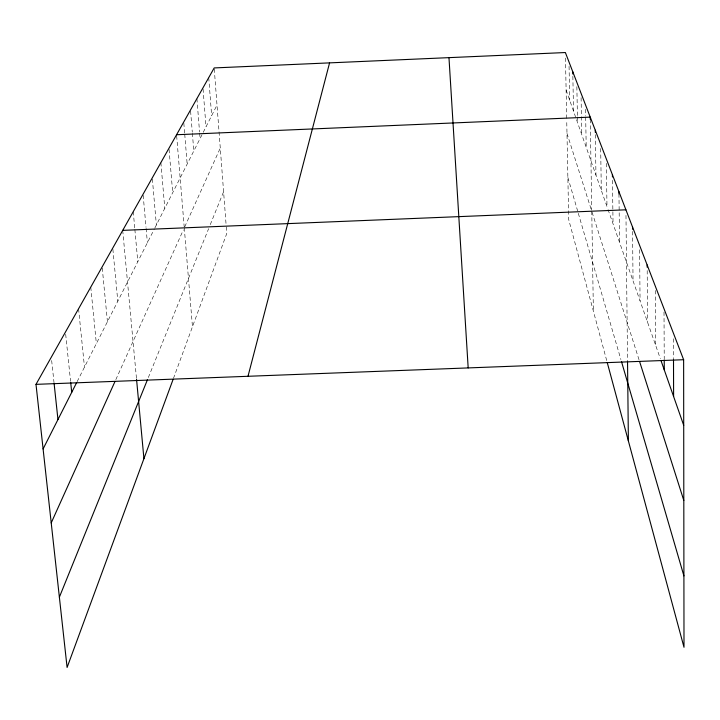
<?xml version="1.0" encoding="UTF-8"?>
<svg xmlns="http://www.w3.org/2000/svg" width="720" height="720" viewBox="0 0 720 720"><rect width="100%" height="100%" fill="white"/><g stroke="black" fill="none" stroke-linecap="round" stroke-linejoin="round"><path stroke-width="0.54" stroke-dasharray="3.6 2.7" d="M173.439 378.45L226.764 233.532L226.179 225.828M148.329 377.55L208.647 228.636M210.267 224.631L223.596 191.727M115.83 379.629L183.375 229.878M184.734 226.854L220.275 148.059M77.121 381.663L154.377 228.915M154.872 227.925L217.008 105.075M566.118 90.018L607.689 208.557M608.049 209.574L660.303 358.587M566.982 133.38L591.417 210.159M592.092 212.265L639.27 360.513M567.864 177.435L578.007 212.256M578.313 213.309L620.901 359.55M606.699 360.522L568.71 219.609L566.721 120.042M51.66 360.522L54.036 382.797M65.682 334.296L70.56 381.177M78.57 308.763L84.483 367.101M90.765 287.1L96.363 343.62M102.249 268.029L107.442 321.705M112.869 249.147L117.801 301.221M122.715 230.373L136.548 379.287M133.245 211.671L134.766 228.348M134.865 229.455L137.799 261.702M143.172 195.318L146.016 227.295M146.115 228.393L147.393 242.721M152.361 179.028L156.375 224.973M160.875 162.612L164.79 208.323M169.056 149.364L172.701 192.681M176.661 135.855L184.185 226.755M184.275 227.871L192.465 326.745M183.825 123.12L184.644 133.083M184.734 134.19L187.164 164.088M196.911 98.613L199.548 131.913M199.629 133.02L200.07 138.573M190.593 111.096L192.285 132.138M192.375 133.245L193.797 150.975M203.058 88.956L206.01 126.819M214.272 69.021L226.098 224.73M208.728 77.634L211.653 115.668M572.859 76.275L573.516 111.114M569.061 66.294L569.727 100.296M565.479 58.05L566.694 118.926M585.567 109.278L585.675 115.983M585.693 117.108L586.206 147.303M581.094 97.65L581.409 115.551M581.427 116.667L581.742 134.568M576.864 86.661L577.395 115.803M577.413 116.919L577.521 122.526M595.332 134.685L595.962 175.113M590.265 119.358L591.741 210.096M591.759 211.221L593.379 311.112M606.384 163.341L606.978 206.523M600.687 148.5L601.299 190.323M612.486 180.315L613.044 223.812M625.977 215.379L627.525 361.008M618.957 193.86L619.524 242.307M632.574 231.462L633.042 280.854M647.19 270.567L647.559 322.254M639.621 249.759L640.053 300.852M655.29 290.493L655.614 345.213M664.011 312.057L664.227 358.785M673.443 338.76L673.506 358.767"/><path stroke-width="1.08" d="M247.995 376.29L329.571 62.874M173.07 379.458L67.095 667.458L36 384.354L214.191 67.932L565.371 52.542L683.631 359.721L684 647.28L607.257 362.601M59.373 597.159L147.483 379.629M51.219 522.882L114.921 381.654M43.092 448.938L76.626 382.635M176.562 134.739L590.229 117.117L590.265 119.358M122.715 230.373L625.923 209.808M36 384.354L683.631 359.721M661.023 360.648L683.721 425.349M639.603 361.557L683.811 500.472M621.522 361.692L683.91 575.901M54.153 383.913L57.96 419.544M70.677 382.293L71.721 392.346M136.548 379.287L143.928 458.667M448.974 57.645L468.18 367.92M572.778 71.775L572.814 74.025M595.269 130.194L595.305 132.444M612.414 174.735L612.441 176.967M627.543 362.106L628.38 440.946M618.93 191.655L618.957 193.86M632.529 226.971L632.547 229.221M647.145 264.951L647.163 267.192M664.227 359.892L664.272 369.909M673.506 359.874L673.614 396.54"/></g></svg>
